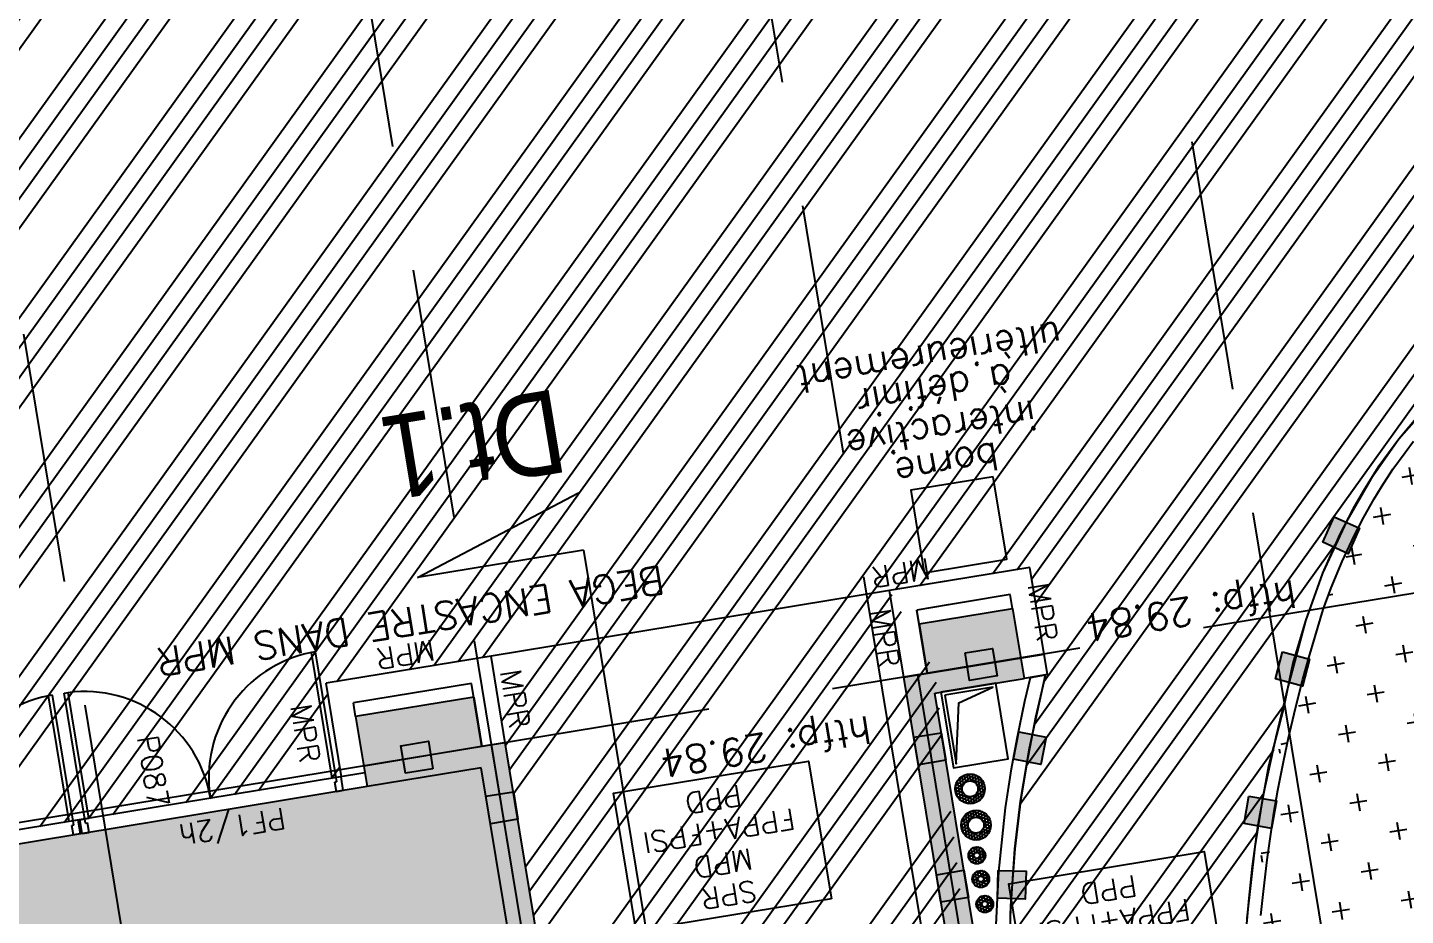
# Model space of a CAD drawing. Header units: millimetres. Extents: x 33240 to 33395, y 51607 to 51720.
# Drawn here: x 33290 to 33299.89, y 51660.61 to 51666.98 of the extents above; entities that cross this region are included whole.
import ezdxf
from ezdxf.enums import TextEntityAlignment as Align

# ---------------------------------------------------------------- set-up
doc = ezdxf.new("R2010")
doc.units = ezdxf.units.MM
doc.header["$LTSCALE"] = 0.3
doc.header["$MEASUREMENT"] = 0
for name, pattern in [('ACAD_ISO02W100', [15, 12, -3]), ('ACAD_ISO04W100', [30, 24, -3, 0, -3]), ('ACAD_ISO08W100', [36, 24, -3, 6, -3])]:
    doc.linetypes.add(name, pattern=pattern)
doc.layers.get('0').update_dxf_attribs({"linetype": 'CONTINUOUS'})
for name, color, linetype in [('00-TRAMES-BAT', 7, 'ACAD_ISO08W100'), ('02-MURS-PORTEUR', 1, 'CONTINUOUS'), ('04-CLOISONS', 2, 'CONTINUOUS'), ('05-MEN-INT', 4, 'CONTINUOUS'), ('05-MEN-INT-NUM', 62, 'CONTINUOUS'), ('07-REVT-SOL', 8, 'CONTINUOUS'), ('07-REVT.PIERRE', 21, 'CONTINUOUS'), ('08-EQUI-MEUBLE', 8, 'CONTINUOUS'), ('10-ANN-HSP', 192, 'CONTINUOUS'), ('10-ANN-REPCOUPE', 1, 'CONTINUOUS'), ('10-ANN-TEXTE', 3, 'CONTINUOUS'), ('11-RES-ELECTRICITE', 71, 'CONTINUOUS'), ('11-RES-ISOL-FEU', 2, 'CONTINUOUS'), ('14-HACH-MURS', 253, 'CONTINUOUS'), ('15-PLAF-TECHN-TEMPORAIRE', 113, 'CONTINUOUS'), ('CVC-1-EC', 1, 'CONTINUOUS'), ('CVC-1-EG', 4, 'CONTINUOUS'), ('CVC-1-RADS', 160, 'CONTINUOUS'), ('CVC-2-SOUF', 6, 'CONTINUOUS')]:
    doc.layers.add(name, color=color, linetype=linetype)
doc.styles.add('ANN', font='romans.shx')
doc.styles.add('HSP', font='romans.shx')
doc.styles.add('REPCOUP', font='ARIAL.TTF', dxfattribs={"width": 0.85, "height": 0.6})
doc.styles.add('ROMANS', font='romans.shx', dxfattribs={"height": 0.2})
pattern_1 = [(189.35057367, (57785.36794, 108093.83487), (-0.2060594638, -0.2872968802), [0.125, -0.375]), (279.35057367, (57785.29612, 108093.88639), (0.2872968802, -0.2060594638), [0.125, -0.375])]

# ---------------------------------------------------------------- blocks, each defined once
blk = doc.blocks.new('SMP3')
blk.add_lwpolyline([(-1.3671, 0), (0.0521, 0), (0.0521, -1.0026), (-1.3671, -1.0026)], close=True)
at = {"style": 'ROMANS'}
for tag, p in [('SOLS', (-0.6457, -0.1475)), ('PAROIS', (-0.6429, -0.3769)), ('FAUX-PLAFONDS', (-0.6513, -0.6128)), ('FAUX-PLAFONDS', (-0.6485, -0.8422))]:
    blk.add_attdef(tag, text='', height=0.15, dxfattribs=at).set_placement(p, align=Align.MIDDLE)
blk = doc.blocks.new('5DP18')
for p, q in [((0.035, -0.03), (0.035, 0.915)), ((0.035, 0.915), (0.065, 0.915)), ((0.065, 0), (0.065, 0.915)), ((1.835, 0), (1.835, 0.915)), ((1.865, 0.915), (1.835, 0.915)), ((1.865, -0.03), (1.865, 0.915)), ((0, -0.1), (0, 0)), ((0, 0), (0.065, 0)), ((1.9, 0), (1.835, 0)), ((1.9, -0.1), (1.9, 0)), ((0.035, -0.03), (0.05, -0.03)), ((0.05, -0.1), (0.05, -0.03)), ((1.85, -0.1), (1.85, -0.03)), ((1.865, -0.03), (1.85, -0.03)), ((0, -0.1), (0.05, -0.1)), ((1.9, -0.1), (1.85, -0.1))]:
    blk.add_line(p, q)
for centre, radius, start, end in [((0.035, 0), 0.915, 0, 88.12212), ((1.865, 0), 0.9155, 91.87788, 180)]:
    blk.add_arc(centre, radius, start, end)
blk = doc.blocks.new('CC42')
for p, q in [((-21, -47.5), (-21, 0)), ((21, 0), (21, -47.5)), ((21, -47.5), (-21, -47.5))]:
    blk.add_line(p, q)
blk.add_circle((0, 0), 21)
blk = doc.blocks.new('CARRE2')
blk.add_hatch(color=256).paths.add_polyline_path([(-0.1, 0.1), (0.1, 0.1), (0.1, -0.1), (-0.1, -0.1)])
blk.add_lwpolyline([(-0.1, 0.1), (0.1, 0.1), (0.1, -0.1), (-0.1, -0.1)], close=True)

msp = doc.modelspace()

# ---------------------------------------------------------------- hatches: boundary and pattern name
at = {"layer": '07-REVT-SOL'}
h = msp.add_hatch(dxfattribs=at)
h.set_pattern_fill('ANSI34', color=256, style=0)
h.set_pattern_definition([(234.3505737, (57752.873, 108291.1774), (0.609448717, -0.4371181325), []), (234.3505737, (57752.69855, 108291.1487), (0.609448717, -0.4371181325), []), (234.3505737, (57752.5241, 108291.12), (0.609448717, -0.4371181325), []), (234.3505737, (57752.3497, 108291.09124), (0.609448717, -0.4371181325), [])])
h.paths.add_polyline_path([(33309.5314, 51685.8588), (33309.227, 51686.3339), (33308.7901, 51686.9168), (33308.2417, 51687.5322), (33307.7231, 51688.0157), (33307.1703, 51688.4635), (33306.6491, 51688.8373), (33306.1684, 51689.1099), (33305.6057, 51689.375), (33304.8593, 51689.5906), (33304.3981, 51689.6614), (33304.0875, 51689.6801), (33303.4661, 51689.653), (33302.8229, 51689.5078), (33302.2165, 51689.3237), (33301.8431, 51689.1436), (33301.2325, 51688.7418), (33301.0441, 51688.5546), (33300.8119, 51688.2317), (33300.636, 51687.875), (33300.5145, 51687.359), (33300.505, 51686.6688), (33300.5777, 51685.9763), (33300.7416, 51685.2753), (33300.9406, 51684.7213), (33301.0157, 51684.5876), (33307.3638, 51673.1728), (33307.5551, 51673.4027), (33307.8762, 51673.8025), (33308.1163, 51674.1181), (33308.411, 51674.5325), (33308.7556, 51675.0512), (33309.048, 51675.5283), (33309.3762, 51676.1097), (33309.5889, 51676.5207), (33309.7607, 51676.8698), (33310.0204, 51677.4522), (33310.2137, 51677.9361), (33310.3288, 51678.2748), (33310.4454, 51678.6692), (33310.6648, 51679.6374), (33310.76, 51680.4082), (33310.7988, 51681.1264), (33310.7886, 51681.6572), (33311.6353, 51681.6308), (33311.6077, 51680.7216), (33311.5149, 51679.9648), (33311.413, 51679.3793), (33311.2805, 51678.8426), (33311.0938, 51678.2397), (33310.6536, 51677.1452), (33310.0752, 51675.9925), (33309.4154, 51674.8904), (33308.8726, 51674.099), (33308.2849, 51673.3459), (33307.8733, 51672.8629), (33307.228, 51672.1682), (33306.3132, 51671.3076), (33305.9865, 51671.0325), (33305.8529, 51670.9201), (33304.975, 51670.2548), (33303.8087, 51669.4948), (33303.0073, 51669.0533), (33301.8018, 51668.4879), (33300.9566, 51668.032), (33299.3651, 51667.685), (33298.3344, 51667.4599), (33297.6468, 51667.3707), (33296.7824, 51667.2899), (33295.9203, 51667.253), (33295.2266, 51667.2152), (33294.1119, 51667.2875), (33293.3748, 51667.4449), (33292.5369, 51667.5422), (33291.7914, 51667.7628), (33290.9562, 51668.1367), (33290.4698, 51668.2741), (33289.8201, 51668.6138), (33289.1999, 51669.0055), (33288.3839, 51669.5907), (33287.876, 51669.955), (33287.2211, 51670.7667), (33274.7777, 51668.6362), (33276.256, 51659.6586), (33284.2497, 51660.9749), (33284.3561, 51660.329), (33287.1543, 51660.7657), (33287.0441, 51661.435), (33288.3848, 51661.6423), (33288.4866, 51660.9834), (33292.2493, 51661.603), (33292.1421, 51662.2745), (33293.3262, 51662.4694), (33294.2159, 51657.0657), (33297.0273, 51657.8411), (33296.5137, 51662.3558), (33296.1876, 51662.9406), (33297.1941, 51663.1064), (33297.3208, 51662.3368), (33297.3071, 51662.3342), (33297.2354, 51662.0285), (33297.1718, 51661.7039), (33297.1191, 51661.3565), (33297.0807, 51661.0087), (33297.0553, 51660.6759), (33297.0448, 51660.2508), (33297.0546, 51659.9073), (33297.0786, 51659.5031), (33297.126, 51659.0791), (33297.2144, 51658.5421), (33297.1583, 51658.5188), (33297.3195, 51657.5459), (33297.3809, 51657.5561), (33297.3948, 51657.457), (33298.8658, 51657.679), (33298.8462, 51657.7974), (33298.9103, 51657.8079), (33298.7662, 51658.6942), (33298.7288, 51659.1864), (33298.7198, 51659.4049), (33298.7232, 51660.1393), (33298.7457, 51660.5123), (33298.7907, 51660.9605), (33298.8677, 51661.4609), (33298.9907, 51662.0019), (33299.0813, 51662.4183), (33299.1901, 51662.781), (33299.4457, 51663.3946), (33299.6955, 51663.8263), (33299.9745, 51664.1844), (33300.2447, 51664.447), (33300.5617, 51664.6801), (33300.8381, 51664.8192), (33301.2209, 51664.9383), (33301.4693, 51664.9787), (33301.841, 51664.9673), (33302.2061, 51664.8995), (33302.6126, 51664.7536), (33302.9838, 51664.5426), (33303.3445, 51664.2838), (33303.6583, 51663.9764), (33303.8954, 51663.7058), (33304.1617, 51663.3541), (33304.4484, 51662.8985), (33304.7788, 51662.2731), (33305.0523, 51661.5322), (33305.2961, 51660.675), (33305.4695, 51659.9959), (33305.6024, 51659.3706), (33305.6852, 51658.9167), (33307.3767, 51659.1899), (33307.1404, 51660.5973), (33307.0303, 51661.1738), (33306.9413, 51661.6002), (33306.7799, 51662.3125), (33306.6023, 51663.0284), (33306.4522, 51663.5891), (33306.3171, 51663.5669), (33306.1501, 51664.5811), (33310.3148, 51665.2669), (33310.4416, 51664.4972), (33315.177, 51665.277), (33315.0503, 51666.0466), (33321.9737, 51667.1866), (33322.0842, 51666.5156), (33326.0968, 51667.1763), (33325.9863, 51667.8474), (33338.2877, 51669.8729), (33338.4145, 51669.1031), (33337.1627, 51668.8969), (33337.4803, 51666.9678), (33338.0209, 51667.0568), (33338.5748, 51667.148), (33338.8591, 51667.1949), (33339.4721, 51667.2958), (33339.4876, 51667.2022), (33342.9411, 51667.7709), (33342.9248, 51667.8696), (33343.8326, 51668.019), (33343.8488, 51667.9204), (33345.1427, 51668.1334), (33344.8096, 51670.1562), (33343.348, 51669.9155), (33343.2212, 51670.6853), (33356.0482, 51672.7974), (33356.1749, 51672.0277), (33354.958, 51671.8273), (33355.3024, 51669.7355), (33360.6718, 51670.6196), (33360.3274, 51672.7114), (33359.1351, 51672.5151), (33359.0083, 51673.2848), (33361.9356, 51673.7669), (33362.0461, 51673.0958), (33364.4142, 51673.4857), (33364.3037, 51674.1568), (33367.7572, 51674.7255), (33367.8839, 51673.9557), (33371.2387, 51674.5081), (33371.112, 51675.2779), (33374.9437, 51675.9088), (33375.0705, 51675.1391), (33376.6328, 51675.3963), (33376.506, 51676.1661), (33377.325, 51676.3009), (33377.0481, 51677.9827), (33376.9198, 51677.9616), (33376.6273, 51679.7377), (33376.7556, 51679.7588), (33376.4112, 51681.8507), (33376.2829, 51681.8295), (33375.9904, 51683.6056), (33376.1187, 51683.6267), (33375.8418, 51685.3086), (33360.6783, 51682.8117), (33360.8797, 51680.4431), (33357.4663, 51679.6643), (33355.8502, 51679.2955), (33350.3855, 51678.0486), (33349.3674, 51677.9353), (33349.2809, 51678.7127), (33350.1901, 51678.8161), (33350.4466, 51678.8746), (33350.1324, 51680.7824), (33345.8713, 51680.0807), (33346.1535, 51678.3669), (33347.7703, 51678.5446), (33347.8568, 51677.7672), (33337.862, 51676.655), (33331.4691, 51682.1156), (33331.436, 51682.1102), (33331.3791, 51682.4555), (33331.426, 51682.4633), (33332.4803, 51685.4342), (33333.3075, 51685.2862), (33334.1791, 51687.6816), (33333.3953, 51687.9546), (33334.4746, 51690.9071), (33334.675, 51691.1303), (33338.2027, 51692.6579), (33338.2118, 51692.6161), (33338.5092, 51692.2989), (33338.6344, 51692.0226), (33341.707, 51693.0697), (33341.5019, 51693.412), (33341.3795, 51693.7866), (33344.946, 51694.7179), (33345.2392, 51694.7817), (33348.5761, 51695.3735), (33348.8741, 51695.4084), (33348.9099, 51694.6324), (33348.9146, 51694.6048), (33352.1472, 51694.9081), (33352.1459, 51695.2202), (33352.2417, 51695.6865), (33356.3412, 51695.7195), (33356.4073, 51695.575), (33357.7275, 51698.1124), (33357.1877, 51701.3904), (33320.2349, 51695.2976), (33319.7443, 51698.296), (33309.9064, 51696.6761), (33310.4, 51693.6782), (33300.57, 51692.0596), (33300.7406, 51691.0235), (33301.5358, 51691.0422), (33302.2561, 51690.9986), (33302.8984, 51690.9343), (33303.2847, 51690.8855), (33303.8837, 51690.7723), (33304.4095, 51690.6586), (33304.8482, 51690.5355), (33305.6756, 51690.2459), (33306.363, 51689.935), (33307.0247, 51689.5803), (33307.6503, 51689.1728), (33308.244, 51688.725), (33308.7944, 51688.2296), (33309.3073, 51687.6984), (33309.7704, 51687.1258), (33310.4433, 51686.1015), (33309.6647, 51685.6359)])
h = msp.add_hatch(dxfattribs=at)
h.set_pattern_fill('CROSS', color=30, style=0)
h.set_pattern_definition(pattern_1)
h.paths.add_polyline_path([(33307.3917, 51659.0979), (33307.5932, 51657.838), (33307.6158, 51656.5241), (33307.5082, 51655.5839), (33307.3234, 51654.7955), (33307.0619, 51654.0539), (33306.6554, 51653.2677), (33306.1435, 51652.558), (33305.5597, 51651.9934), (33304.89, 51651.5529), (33304.1139, 51651.2517), (33303.6912, 51651.1881), (33302.9715, 51651.2168), (33302.2848, 51651.4378), (33301.5335, 51651.9832), (33300.9884, 51652.5966), (33300.4941, 51653.3269), (33300.2463, 51653.7765), (33299.8041, 51654.7556), (33299.4158, 51655.9034), (33299.2091, 51656.7262), (33298.9495, 51658.1907), (33298.8339, 51659.1056), (33298.8197, 51659.394), (33298.8349, 51660.372), (33298.8677, 51661.4609), (33299.1537, 51662.3038), (33299.3571, 51662.9596), (33299.6666, 51663.6), (33300.153, 51664.2355), (33300.796, 51664.6953), (33301.5625, 51664.8807), (33302.1542, 51664.8135), (33302.6988, 51664.6031), (33303.2581, 51664.2173), (33303.7618, 51663.7087), (33304.202, 51663.1184), (33304.5094, 51662.576), (33304.8834, 51661.7168), (33305.1223, 51660.9716), (33305.3984, 51659.8526), (33305.5742, 51658.7985)])
h = msp.add_hatch(dxfattribs=at)
h.set_pattern_fill('CROSS', color=30, style=0)
h.set_pattern_definition(pattern_1)
h.paths.add_polyline_path([(33286.5603, 51643.2418), (33286.5961, 51643.0244), (33280.6412, 51642.0441), (33281.2228, 51638.5117), (33285.6417, 51639.2393), (33285.6742, 51639.0421), (33280.2045, 51638.1415), (33280.4562, 51636.6128), (33291.1949, 51638.381), (33290.9433, 51639.9095), (33288.0423, 51639.4318), (33288.0098, 51639.6292), (33291.0094, 51640.123), (33289.7096, 51648.0169), (33292.752, 51648.5179), (33295.3503, 51648.9457), (33293.2555, 51661.6673), (33287.7297, 51660.7591), (33283.7828, 51660.1092), (33283.4868, 51660.0605), (33286.2643, 51643.193)])
at = {"layer": '14-HACH-MURS', "ltscale": 10}
h = msp.add_hatch(color=256, dxfattribs=at)
h.paths.add_polyline_path([(33291.9868, 51644.3432), (33294.0309, 51644.6797), (33294.0642, 51644.4774), (33292.0201, 51644.1408)])
h.paths.add_polyline_path([(33294.0999, 51644.2603), (33292.0558, 51643.9237), (33292.0234, 51644.121), (33294.0674, 51644.4576)])
h.paths.add_polyline_path([(33295.5997, 51644.5073), (33313.0136, 51647.3747), (33312.9811, 51647.5721), (33295.5672, 51644.7047)])
h.paths.add_polyline_path([(33308.517, 51656.1775), (33309.9786, 51647.3006), (33307.4296, 51646.8809), (33307.3517, 51647.3545), (33307.0556, 51647.3057), (33307.1336, 51646.8322), (33301.8383, 51645.9602), (33301.7603, 51646.4338), (33301.4643, 51646.385), (33301.5423, 51645.9115), (33298.9932, 51645.4917), (33297.6209, 51653.8259), (33297.884, 51653.8693), (33296.5117, 51662.2035), (33297.1531, 51662.3091), (33297.0701, 51662.8126), (33296.3992, 51662.7022), (33296.4577, 51662.3466), (33296.29, 51662.319), (33297.6542, 51654.0341), (33294.7927, 51653.5629), (33294.7765, 51653.6616), (33294.5791, 51653.6291), (33294.6441, 51653.2344), (33294.8415, 51653.2669), (33294.8252, 51653.3656), (33297.4236, 51653.7934), (33297.8535, 51651.1821), (33295.2489, 51650.7532), (33295.0009, 51652.2594), (33294.8099, 51652.2279), (33295.1364, 51650.2448), (33295.3338, 51650.2772), (33295.2877, 51650.5569), (33297.3598, 51650.8981), (33297.6198, 51649.3194), (33295.5477, 51648.9782), (33295.4962, 51649.2905), (33295.2989, 51649.258), (33295.3503, 51648.9457), (33294.7419, 51648.8455), (33294.7744, 51648.6482), (33295.3828, 51648.7484), (33295.4455, 51648.368), (33295.6428, 51648.4005), (33295.5802, 51648.7809), (33298.1785, 51649.2087), (33298.6172, 51646.5446), (33296.0188, 51646.1167), (33295.9549, 51646.5051), (33295.7575, 51646.4726), (33295.854, 51645.8869), (33298.6497, 51646.3472), (33298.7959, 51645.4593), (33296.1976, 51645.0314), (33296.1846, 51645.1103), (33295.9872, 51645.0778), (33296.0002, 51644.9989), (33295.5315, 51644.9217), (33295.5636, 51644.7269), (33329.6698, 51650.3403), (33326.8097, 51667.7091), (33326.198, 51667.6084), (33326.2808, 51667.1053), (33326.5966, 51667.1572), (33329.3445, 51650.4691), (33324.207, 51649.6232), (33324.1269, 51650.1096), (33323.8309, 51650.0608), (33323.911, 51649.5744), (33318.6156, 51648.7025), (33318.5356, 51649.1889), (33318.2395, 51649.1401), (33318.3196, 51648.6538), (33313.0243, 51647.7818), (33312.9442, 51648.2682), (33312.6482, 51648.2194), (33312.7283, 51647.7331), (33310.1792, 51647.3133), (33307.4313, 51664.0015), (33310.2738, 51664.4696), (33310.1909, 51664.973), (33307.1511, 51664.4725)])
h = msp.add_hatch(color=256, dxfattribs=at)
h.paths.add_polyline_path([(33294.3403, 51655.0796), (33294.5376, 51655.1121), (33293.4285, 51661.8478), (33293.2608, 51661.8202), (33293.2022, 51662.1756), (33292.3537, 51662.0359), (33292.4366, 51661.5324), (33293.2555, 51661.6673)])
h.paths.add_polyline_path([(33287.3383, 51660.6947), (33288.3339, 51660.8586), (33288.2562, 51661.3612), (33287.2556, 51661.1964)])
at = {"layer": 'CVC-1-EC'}
h = msp.add_hatch(dxfattribs=at)
h.set_pattern_fill('HONEY', color=256, scale=0.1, angle=-170.64943, style=0)
h.set_pattern_definition([(189.350574, (33372.414274, 51708.311195), (-0.0167420212, -0.0137278812), [0.0125, -0.025]), (309.350574, (33372.414274, 51708.311195), (0.0202597045, -0.0076350751), [0.0125, -0.025]), (249.350574, (33372.414274, 51708.311195), (0.0035176833, -0.0213629563), [-0.025, 0.0125])])
edge = h.paths.add_edge_path()
edge.add_arc((33296.8139, 51661.0384), 0.061, 0, 360)
edge = h.paths.add_edge_path(flags=16)
edge.add_arc((33296.8139, 51661.0384), 0.021, 0, 360)
h = msp.add_hatch(dxfattribs=at)
h.set_pattern_fill('HONEY', color=256, scale=0.1, angle=-170.64943, style=0)
h.set_pattern_definition([(189.350574, (33372.44222, 51708.14148), (-0.0167420212, -0.0137278812), [0.0125, -0.025]), (309.350574, (33372.44222, 51708.14148), (0.0202597045, -0.0076350751), [0.0125, -0.025]), (249.350574, (33372.44222, 51708.14148), (0.0035176833, -0.0213629563), [-0.025, 0.0125])])
edge = h.paths.add_edge_path()
edge.add_arc((33296.8419, 51660.8687), 0.061, 0, 360)
edge = h.paths.add_edge_path(flags=16)
edge.add_arc((33296.8419, 51660.8687), 0.021, 0, 360)
at = {"layer": 'CVC-1-EG'}
h = msp.add_hatch(dxfattribs=at)
h.set_pattern_fill('HONEY', color=256, scale=0.1, angle=-170.64943, style=0)
h.set_pattern_definition([(189.350574, (33373.103381, 51708.743059), (-0.0167420212, -0.0137278812), [0.0125, -0.025]), (309.350574, (33373.103381, 51708.743059), (0.0202597045, -0.0076350751), [0.0125, -0.025]), (249.350574, (33373.103381, 51708.743059), (0.0035176833, -0.0213629563), [-0.025, 0.0125])])
edge = h.paths.add_edge_path()
edge.add_arc((33296.7648, 51661.5164), 0.107, 0, 360)
edge = h.paths.add_edge_path(flags=16)
edge.add_arc((33296.7648, 51661.5164), 0.057, 0, 360)
h = msp.add_hatch(dxfattribs=at)
h.set_pattern_fill('HONEY', color=256, scale=0.1, angle=-170.64943, style=0)
h.set_pattern_definition([(189.350574, (33373.146274, 51708.482567), (-0.0167420212, -0.0137278812), [0.0125, -0.025]), (309.350574, (33373.146274, 51708.482567), (0.0202597045, -0.0076350751), [0.0125, -0.025]), (249.350574, (33373.146274, 51708.482567), (0.0035176833, -0.0213629563), [-0.025, 0.0125])])
edge = h.paths.add_edge_path()
edge.add_arc((33296.8077, 51661.2559), 0.107, 0, 360)
edge = h.paths.add_edge_path(flags=16)
edge.add_arc((33296.8077, 51661.2559), 0.057, 0, 360)
at = {"layer": 'CVC-1-RADS'}
h = msp.add_hatch(dxfattribs=at)
h.set_pattern_fill('HONEY', color=256, scale=0.1, angle=-170.64943, style=0)
h.set_pattern_definition([(189.350574, (33372.470462, 51707.961458), (-0.0167420212, -0.0137278812), [0.0125, -0.025]), (309.350574, (33372.470462, 51707.961458), (0.0202597045, -0.0076350751), [0.0125, -0.025]), (249.350574, (33372.470462, 51707.961458), (0.0035176833, -0.0213629563), [-0.025, 0.0125])])
edge = h.paths.add_edge_path()
edge.add_arc((33296.8701, 51660.6887), 0.061, 0, 360)
edge = h.paths.add_edge_path(flags=16)
edge.add_arc((33296.8701, 51660.6887), 0.021, 0, 360)

# ---------------------------------------------------------------- linework, layer by layer
at = {"layer": '00-TRAMES-BAT'}
for p, q in [((33301.7228, 51645.7384), (33293.0396, 51698.4712)), ((33298.9271, 51645.2781), (33290.2439, 51698.0109)), ((33296.1314, 51644.8178), (33287.4482, 51697.5505)), ((33293.3357, 51644.3574), (33284.6526, 51697.0902)), ((33380.1408, 51676.1261), (33264.281, 51657.0483))]:
    msp.add_line(p, q, dxfattribs=at)
at = {"layer": '02-MURS-PORTEUR'}
for p, q in [((33296.3992, 51662.7022), (33297.0701, 51662.8126)), ((33297.0701, 51662.8126), (33297.1531, 51662.3091)), ((33296.3992, 51662.7022), (33296.4577, 51662.3466)), ((33296.29, 51662.319), (33296.4577, 51662.3466)), ((33297.6542, 51654.0341), (33296.29, 51662.319)), ((33296.5117, 51662.2035), (33297.1531, 51662.3091)), ((33297.884, 51653.8693), (33296.5117, 51662.2035)), ((33293.2022, 51662.1756), (33292.3537, 51662.0359)), ((33293.2022, 51662.1756), (33293.2608, 51661.8202)), ((33292.3537, 51662.0359), (33292.4366, 51661.5324)), ((33293.4285, 51661.8478), (33293.2608, 51661.8202)), ((33294.5376, 51655.1121), (33293.4285, 51661.8478)), ((33293.2555, 51661.6673), (33292.4366, 51661.5324)), ((33294.3379, 51655.0944), (33293.2555, 51661.6673))]:
    msp.add_line(p, q, dxfattribs=at)
at = {"layer": '04-CLOISONS', "linetype": 'Continuous'}
for points in [[(33300.0045, 51664.2198), (33299.8425, 51664.0285), (33299.6955, 51663.8263), (33299.5885, 51663.6568), (33299.5133, 51663.526), (33299.4206, 51663.3461), (33299.2957, 51663.066), (33299.1718, 51662.7234), (33299.0813, 51662.4183), (33299.0153, 51662.0954), (33298.9063, 51661.6801), (33298.8291, 51661.2417), (33298.7907, 51660.9605), (33298.765, 51660.7319), (33298.7395, 51660.4414)], [(33298.853, 51660.6062), (33298.8704, 51660.7789), (33298.8969, 51661.007), (33298.9207, 51661.1751), (33298.9462, 51661.342), (33298.9748, 51661.5067), (33299.0171, 51661.7232), (33299.0509, 51661.884), (33299.1003, 51662.0954), (33299.1537, 51662.3038), (33299.1964, 51662.4582), (33299.2415, 51662.6109), (33299.3001, 51662.8046), (33299.3571, 51662.9596), (33299.4358, 51663.1497), (33299.5224, 51663.334), (33299.5923, 51663.4686), (33299.6666, 51663.6), (33299.7185, 51663.6859), (33299.8011, 51663.8113), (33299.8893, 51663.9326), (33299.9481, 51664.0135)], [(33296.947, 51660.4456), (33296.9716, 51660.9222), (33297.0204, 51661.3813), (33297.0627, 51661.6596), (33297.1024, 51661.878), (33297.1588, 51662.146), (33297.1994, 51662.3164), (33297.3071, 51662.3342), (33297.2354, 51662.0285), (33297.1718, 51661.7039), (33297.1276, 51661.427), (33297.0866, 51661.0859), (33297.0553, 51660.6759), (33297.0448, 51660.2508)]]:
    msp.add_lwpolyline(points, dxfattribs=at)
at = {"layer": '05-MEN-INT'}
for p, q in [((33292.4203, 51661.6311), (33288.3189, 51660.9558)), ((33292.4366, 51661.5324), (33288.3342, 51660.8569)), ((33290.3614, 51661.2921), (33290.3745, 51661.2943)), ((33290.3908, 51661.1956), (33290.3776, 51661.1934))]:
    msp.add_line(p, q, dxfattribs=at)
at = {"layer": '07-REVT.PIERRE', "color": 21, "linetype": 'Continuous'}
for p, q in [((33297.1941, 51663.1064), (33296.1876, 51662.9407)), ((33297.3208, 51662.3367), (33297.1941, 51663.1064)), ((33296.58, 51663.0053), (33296.1876, 51662.9407)), ((33296.58, 51663.0053), (33296.1876, 51662.9407)), ((33296.58, 51663.0053), (33296.1876, 51662.9407)), ((33296.58, 51663.0053), (33296.1876, 51662.9407)), ((33296.29, 51662.3188), (33296.1876, 51662.9407)), ((33297.0539, 51662.9111), (33296.383, 51662.8006)), ((33297.0701, 51662.8126), (33297.0539, 51662.9111)), ((33297.0701, 51662.8126), (33297.0539, 51662.9111)), ((33296.3992, 51662.7022), (33296.383, 51662.8006)), ((33297.3208, 51662.3367), (33297.153, 51662.3091))]:
    msp.add_line(p, q, dxfattribs=at)
at = {"layer": '07-REVT.PIERRE'}
for p, q in [((33296.58, 51663.0052), (33296.1876, 51662.9406)), ((33296.58, 51663.0052), (33296.1876, 51662.9406)), ((33296.29, 51662.3188), (33296.1876, 51662.9406)), ((33296.6076, 51662.8375), (33296.383, 51662.8005)), ((33296.4578, 51662.3464), (33296.383, 51662.8005)), ((33293.3262, 51662.4694), (33292.1421, 51662.2745)), ((33293.4285, 51661.8478), (33293.3262, 51662.4694)), ((33292.2526, 51661.6035), (33292.1421, 51662.2745)), ((33293.186, 51662.2741), (33292.3375, 51662.1343)), ((33293.2608, 51661.8202), (33293.186, 51662.2741)), ((33292.3537, 51662.0359), (33292.3375, 51662.1343))]:
    msp.add_line(p, q, dxfattribs=at)
at = {"layer": '07-REVT.PIERRE', "color": 21, "linetype": 'ACAD_ISO02W100'}
msp.add_line((33296.1876, 51662.9406), (33293.3262, 51662.4694), dxfattribs=at)
at = {"layer": '08-EQUI-MEUBLE'}
msp.add_lwpolyline([(33296.9309, 51663.7583), (33296.3388, 51663.6608), (33296.4363, 51663.0688), (33297.0284, 51663.1663)], close=True, dxfattribs=at)
at = {"layer": '10-ANN-REPCOUPE'}
for p, q in [((33292.7986, 51663.0345), (33293.9532, 51663.6431)), ((33293.989, 51663.2305), (33292.7986, 51663.0345)), ((33293.989, 51663.2305), (33295.2887, 51655.3371))]:
    msp.add_line(p, q, dxfattribs=at)
at = {"layer": '11-RES-ISOL-FEU'}
for points in [[(33300.0756, 51664.2917), (33299.8425, 51664.0285), (33299.642, 51663.7415), (33299.467, 51663.436), (33299.2957, 51663.066), (33299.1718, 51662.7234), (33299.0483, 51662.2568), (33298.9608, 51661.8877), (33298.8677, 51661.4609), (33298.8099, 51661.1011), (33298.7522, 51660.5867)], [(33297.126, 51657.8574), (33296.3887, 51662.3352), (33297.2964, 51662.4848)], [(33297.0483, 51660.1281), (33297.0541, 51660.6245), (33297.0866, 51661.0859), (33297.1276, 51661.427), (33297.1925, 51661.8096), (33297.3071, 51662.3342)], [(33294.4365, 51655.1106), (33293.3298, 51661.8315), (33292.4122, 51661.6804)]]:
    msp.add_lwpolyline(points, dxfattribs=at)
at = {"layer": '15-PLAF-TECHN-TEMPORAIRE', "color": 8, "linetype": 'ACAD_ISO04W100'}
msp.add_ellipse((33298.2958, 51679.2703), major_axis=(-12.0261, -6.7629), ratio=0.772976, dxfattribs=at)
at = {"layer": 'CVC-1-EC'}
for centre, radius in [((33296.8139, 51661.0384), 0.061), ((33296.8139, 51661.0384), 0.021), ((33296.8419, 51660.8687), 0.061), ((33296.8419, 51660.8687), 0.021)]:
    msp.add_circle(centre, radius, dxfattribs=at)
at = {"layer": 'CVC-1-EG'}
for centre, radius in [((33296.7648, 51661.5164), 0.107), ((33296.7648, 51661.5164), 0.057), ((33296.8077, 51661.2559), 0.107), ((33296.8077, 51661.2559), 0.057)]:
    msp.add_circle(centre, radius, dxfattribs=at)
at = {"layer": 'CVC-1-RADS'}
for radius in [0.061, 0.021]:
    msp.add_circle((33296.8701, 51660.6887), radius, dxfattribs=at)
at = {"layer": 'CVC-2-SOUF'}
for points in [[(33296.5554, 51662.2107), (33296.6448, 51661.668), (33297.0395, 51661.733), (33296.9501, 51662.2757)], [(33296.5842, 51662.1901), (33296.6654, 51661.6967), (33296.6854, 51662.135), (33296.9295, 51662.2469)]]:
    msp.add_lwpolyline(points, close=True, dxfattribs=at)

# ---------------------------------------------------------------- block references
at = {"layer": '05-MEN-INT', "rotation": 9.350573665745287}
for p in [(33290.3745, 51661.2943), (33288.4866, 51660.9834)]:
    msp.add_blockref('5DP18', p, dxfattribs=at)
at = {"layer": '10-ANN-TEXTE'}
ref = msp.add_blockref('SMP3', (33294.42, 51660.5044), dxfattribs=dict(at, rotation=189.350573668281))
ref.add_attrib('SOLS', 'SPR', dxfattribs={"layer": '0', "height": 0.15, "rotation": 189.35057, "style": 'ROMANS'}).set_placement((33295.0332, 51660.7549), align=Align.MIDDLE)
ref.add_attrib('PAROIS', 'MPD', dxfattribs={"layer": '0', "height": 0.15, "rotation": 189.35057, "style": 'ROMANS'}).set_placement((33294.9932, 51660.9807), align=Align.MIDDLE)
ref.add_attrib('FAUX-PLAFONDS', 'FPPA+FPSI', dxfattribs={"layer": '0', "height": 0.15, "rotation": 189.35057, "style": 'ROMANS'}).set_placement((33294.9631, 51661.2149), align=Align.MIDDLE)
ref.add_attrib('FAUX-PLAFONDS', 'PPD', dxfattribs={"layer": '0', "height": 0.15, "rotation": 189.35057, "style": 'ROMANS'}).set_placement((33294.9231, 51661.4407), align=Align.MIDDLE)
ref = msp.add_blockref('SMP3', (33297.2583, 51659.8542), dxfattribs=dict(at, rotation=189.350573668281))
ref.add_attrib('SOLS', 'SPR', dxfattribs={"layer": '0', "height": 0.15, "rotation": 189.35057, "style": 'ROMANS'}).set_placement((33297.8714, 51660.1047), align=Align.MIDDLE)
ref.add_attrib('PAROIS', 'MPD', dxfattribs={"layer": '0', "height": 0.15, "rotation": 189.35057, "style": 'ROMANS'}).set_placement((33297.8314, 51660.3305), align=Align.MIDDLE)
ref.add_attrib('FAUX-PLAFONDS', 'FPPA+FPSI', dxfattribs={"layer": '0', "height": 0.15, "rotation": 189.35057, "style": 'ROMANS'}).set_placement((33297.8013, 51660.5647), align=Align.MIDDLE)
ref.add_attrib('FAUX-PLAFONDS', 'PPD', dxfattribs={"layer": '0', "height": 0.15, "rotation": 189.35057, "style": 'ROMANS'}).set_placement((33297.7613, 51660.7905), align=Align.MIDDLE)
at = {"layer": '11-RES-ISOL-FEU'}
for p, rotation in [((33299.429, 51663.3373), 335.8063155461015), ((33296.8444, 51662.4103), 9.350597355503226), ((33299.0796, 51662.3768), 344.9686893615386), ((33296.4761, 51661.8042), 99.35059735591456), ((33297.1947, 51661.8085), 79.02992428381592), ((33292.7935, 51661.7432), 189.3505973550919), ((33293.404, 51661.3812), 99.35059770153661), ((33298.8479, 51661.3485), 350.0145761839065), ((33296.6386, 51660.8175), 99.35059735591456), ((33297.0643, 51660.8273), 88.29106611404131)]:
    msp.add_blockref('CARRE2', p, dxfattribs=dict(at, rotation=rotation))
at = {"layer": 'CVC-1-EC', "linetype": 'Continuous', "xscale": 0.0009999999984412248, "yscale": 0.000999999996565748, "zscale": 0.001, "rotation": 99.35057368297909}
for p in [(33296.8139, 51661.0384), (33296.8419, 51660.8687)]:
    msp.add_blockref('CC42', p, dxfattribs=at)
at = {"layer": 'CVC-1-RADS', "linetype": 'Continuous', "xscale": 0.0009999999984412248, "yscale": 0.000999999996565748, "zscale": 0.001, "rotation": 99.35057368297909}
msp.add_blockref('CC42', (33296.8701, 51660.6887), dxfattribs=at)

# ---------------------------------------------------------------- texts
at = {"layer": '05-MEN-INT-NUM', "style": 'ANN'}
msp.add_text('P087', height=0.15, rotation=279.35057, dxfattribs=at).set_placement((33290.7847, 51661.8856))
at = {"layer": '08-EQUI-MEUBLE', "style": 'ANN'}
for s, p in [('ultèrieurement', (33296.4552, 51664.71)), ('à définir', (33296.4936, 51664.4762)), ('interactive', (33296.5402, 51664.1934)), ('borne', (33296.5815, 51663.943))]:
    msp.add_text(s, height=0.2, rotation=189.71057, dxfattribs=at).set_placement(p, align=Align.CENTER)
at = {"layer": '10-ANN-HSP', "style": 'HSP'}
for p in [(33299.0896, 51663.0175), (33296.0376, 51662.0412)]:
    msp.add_text('htfp: 29.84', height=0.2, rotation=189.35057, dxfattribs=at).set_placement(p)
at = {"layer": '10-ANN-REPCOUPE', "style": 'REPCOUP', "width": 0.85}
msp.add_text('Dt.1', height=0.6, rotation=189.3506, dxfattribs=at).set_placement((33293.7967, 51664.3906))
at = {"layer": '10-ANN-TEXTE', "style": 'ANN'}
for s, rotation, p in [('MPR', 189.35057, (33296.4662, 51663.1749)), ('MPR', 279.35057, (33297.1775, 51662.9835)), ('MPR', 279.35057, (33296.0446, 51662.797)), ('MPR', 189.35057, (33292.91, 51662.5893)), ('MPR', 279.35057, (33293.3897, 51662.3598)), ('MPR', 279.35057, (33291.8839, 51662.1119)), ('PF1/2h', 189.35057, (33291.8376, 51661.3817))]:
    msp.add_text(s, height=0.15, rotation=rotation, dxfattribs=at).set_placement(p)
at = {"layer": '11-RES-ELECTRICITE', "style": 'ANN'}
msp.add_text('BEGA ENCASTRE DANS MPR', height=0.2, rotation=189.35057, dxfattribs=at).set_placement((33294.5501, 51663.1204))
at = {"layer": '11-RES-ISOL-FEU', "style": 'ANN'}
msp.add_text('PF1/2h', height=0.15, rotation=189.35057, dxfattribs=at).set_placement((33291.8376, 51661.3817))

doc.saveas('drawing.dxf')
